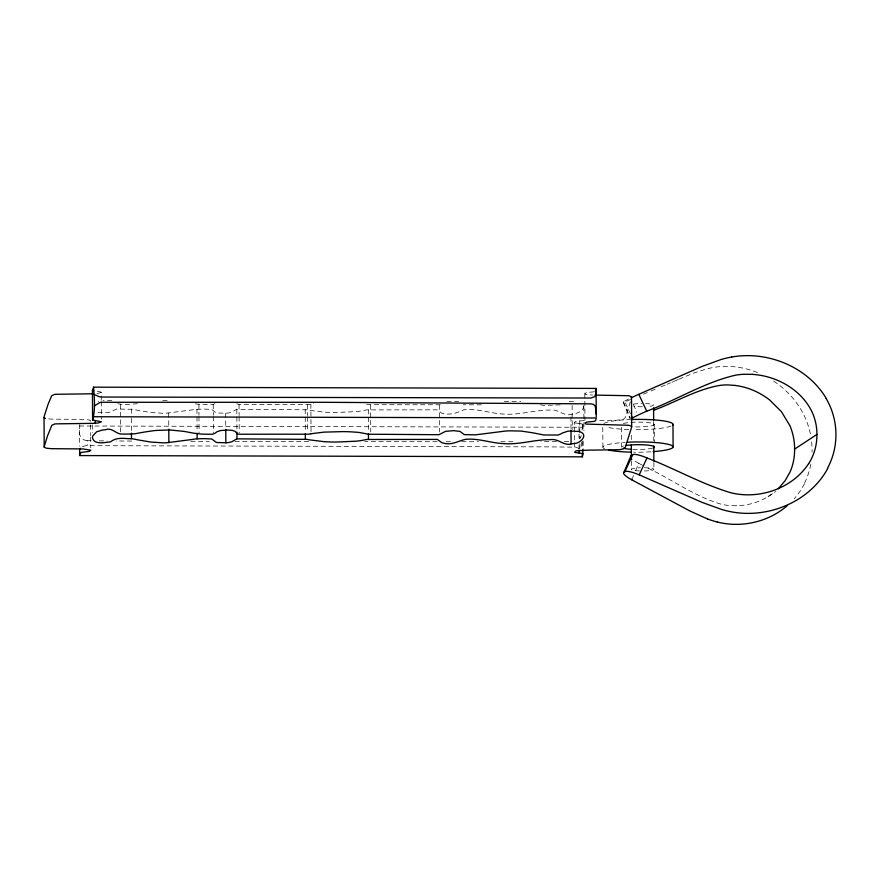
<?xml version="1.0" encoding="UTF-8"?>
<svg xmlns="http://www.w3.org/2000/svg" width="880" height="880" viewBox="0 0 880 880"><rect width="100%" height="100%" fill="white"/><g stroke="black" fill="none" stroke-linecap="round" stroke-linejoin="round"><path stroke-width="0.66" stroke-dasharray="4.4 3.3" d="M79.761 424.556L79.618 434.368A9.262 6.688 -3 0 0 79.673 434.687L81.158 437.954M578.941 423.478A20.735 3.025 -0.3 0 1 581.328 423.797L582.934 424.468L582.021 430.056M583.748 405.625C583.99 410.795 578.127 413.226 573.749 413.93A4.609 0.671 -0.3 0 1 572.88 414.029C563.86 417.362 558.734 408.672 550.297 410.058C534.226 409.882 518.584 415.558 502.425 413.985C489.434 413.182 476.938 408.243 463.771 409.816C457.556 412.709 450.681 415.316 443.388 413.567A14.19 2.068 -0.3 0 1 441.562 413.072L437.272 409.849L366.41 409.904A54.857 8.008 -0.3 0 0 364.694 410.278L361.889 410.839A28.336 4.136 -0.3 0 1 355.927 411.631L335.885 412.489A34.54 5.049 -0.3 0 1 324.357 412.148L309.034 410.245A38.676 5.654 -0.3 0 0 307.087 409.794L236.632 409.277L231.781 412.137L228.635 412.962A8.492 1.243 -0.3 0 1 226.49 413.204L217.074 412.973A12.265 1.793 -0.3 0 1 215.996 412.731L211.695 409.464L205.403 409.101A53.284 7.788 -0.3 0 0 202.279 409.09L194.744 409.464A48.532 7.095 -0.3 0 0 192.346 409.86L166.452 413.204A13.211 1.925 -0.3 0 1 162.998 413.259L150.909 412.522L139.062 410.542A281.765 41.162 -0.3 0 1 132.902 409.299L116.71 409.035L108.713 412.621L95.667 412.368M594.055 391.765A4.213 0.616 -0.3 0 1 593.076 391.908L587.796 392.392A7.986 1.166 -0.3 0 0 586.465 392.634L584.881 393.415L585.409 394.306A6.787 0.99 -0.3 0 0 586.322 394.537L592.548 395.065M581.284 435.578L580.943 436.645M630.355 401.753L625.35 417.417L623.711 419.122L615.659 420.376L597.3 420.541M101.277 400.301L101.178 392.117L95.81 390.918M632.588 477.719L633.479 475.662M635.701 470.525L638.803 463.32A15.015 3.366 23.9 0 1 632.456 459.184M580.8 436.997L579.7 438.867M804.518 483.769L800.404 490.853L794.244 498.828M560.219 404.888L544.335 405.394A8.393 1.221 -0.3 0 1 542.729 405.229L540.012 404.723M90.31 421.322L90.662 420.662L89.771 420.079L84.007 419.43L51.821 419.111A8.734 1.276 -0.3 0 1 50.281 419.034L47.212 418.759M101.189 392.359L98.395 393.327A5.665 0.825 -0.3 0 1 97.636 393.437L96.712 393.536M772.376 493.691L770.253 495.187A75.713 68.629 71.2 0 1 736.175 505.747M214.885 403.678L212.498 404.635L206.459 404.657A53.944 7.876 -0.3 0 1 201.905 404.558L194.304 403.744M768.075 496.584L775.841 491.502M440.319 404.767L368.467 404.712A33.715 4.928 -0.3 0 1 366.311 404.283L363.968 403.755M678.161 379.522L674.146 381.271M678.986 379.17L693.869 373.01L706.794 368.896A102.047 92.499 71.2 0 1 716.474 367.004C730.389 365.156 744.7 367.367 757.669 372.647M671.913 382.228L673.398 381.59M670.417 382.866L667.051 384.296M665.17 385.088L659.505 387.464M643.5 394.141L647.262 392.568M651.024 391.006L655.732 389.037M98.164 401.423L98.769 401.203M236.709 403.7L239.371 404.668L308.539 404.635A23.21 3.388 -0.3 0 0 310.882 404.14L313.555 403.623M137.434 403.722L127.182 404.514A35.981 5.258 -0.3 0 1 122.991 404.481L117.062 403.689M446.82 401.478L458.656 401.478M481.382 404.811L463.331 404.778M583.979 420.64L577.236 421.102A8.69 1.265 -0.3 0 0 575.806 421.388L574.277 422.378L574.398 441.298M504.273 401.544L505.648 401.445A17.424 2.541 -0.3 0 1 509.762 401.269L520.806 401.478M569.217 401.489L575.916 401.489M162.767 400.4L169.576 400.378M82.478 446.611A9.944 4.895 1.8 0 1 87.219 445.676L547.371 446.875L576.037 447.15L579.678 448.855M564.366 441.606L569.228 441.562M556.556 441.639L540.947 441.683M437.217 441.727L364.661 441.661M446.138 441.738L452.496 441.738M461.758 441.738L478.478 441.738M500.863 441.738L514.877 441.727M308.649 441.573L234.817 441.419M79.431 425.997L582.241 427.262M190.784 441.298L209.352 441.353M131.714 441.056L116.171 440.979M736.175 505.802L728.431 505.428A69.652 63.14 71.2 0 1 720.764 504.086C694.045 496.155 671.297 479.006 646.239 467.28M99.231 440.847L107.03 440.913M91.036 440.748L87.175 440.638L87.197 445.632M111.815 400.444L104.863 400.257A7.018 1.023 -0.3 0 0 103.081 400.378M638.803 463.32L642.62 465.355M773.685 381.128C785.983 389.301 796.345 400.466 803.187 413.578A72.853 66.033 71.2 0 1 810.722 435.732M574.387 422.576L574.508 422.675A7.062 1.034 -0.3 0 0 575.212 422.928L578.941 423.478L579.018 438.262M630.498 413.82L624.558 401.17L623.524 401.841L630.344 418.066M633.556 404.646L636.735 412.214M623.128 402.182L630.399 419.496M654.247 424.336L654.335 441.584M653.664 421.509L653.763 440.649M653.873 462.506L653.906 469.337M631.268 435.215L631.301 440.682M631.411 461.175L631.455 469.381M621.522 427.372L621.621 447.282M602.778 427.35L602.888 447.249M584.815 393.558L584.947 420.442M583.825 406.406L583.902 421.19M583.913 422.532L583.957 430.595M582.945 424.798L582.978 430.166M583.033 440.924L583.077 448.987M582.714 424.072L582.736 429.451M582.802 441.551L582.835 448.272M581.372 442.002L581.405 448.668M579.766 420.827L579.854 438.295M579.887 443.674L579.909 449.053M579.062 444.983L579.073 449.02M574.409 442.64L574.442 449.361M572.132 405.416L572.253 429.605M570.944 416.845L571.01 428.945M439.296 405.097L439.428 431.981M370.612 405.009L370.755 431.893M368.324 409.585L368.445 432.432M310.882 404.14L311.036 432.366M307.461 404.8L307.516 415.547M307.516 416.889L307.593 431.673M305.195 409.475L305.316 432.322M239.052 404.668L239.107 415.415M239.118 416.757L239.206 432.883M236.819 409.266L236.94 430.771M225.687 413.259L225.764 428.043M213.235 404.514L213.29 415.261M213.29 416.603L213.378 432.74M198.913 404.448L198.968 415.195M198.979 416.537L199.056 432.674M196.966 409.167L197.087 432.014M168.707 413.083L168.784 427.867M131.329 408.958L131.373 417.021M131.373 418.374L131.45 431.805M120.307 404.415L120.45 432.641M101.288 401.643L101.376 419.111M92.301 424.842L92.345 432.905M90.629 424.952L90.695 435.699M90.695 437.041L90.75 447.799M79.431 430.353L79.508 446.061M87.186 440.572A9.944 7.194 -3 0 1 80.916 438.108M671 426.063A35.112 5.126 -0.3 0 1 633.545 429.638M628.628 429.528A35.112 5.126 -0.3 0 1 606.221 426.91M604.01 423.357A35.112 5.126 -0.3 0 1 629.761 419.584M623.348 423.5A16.39 2.398 -0.3 0 1 644.402 422.301A16.39 2.398 -0.3 0 1 653.334 425.249A16.39 2.398 -0.3 0 1 633.567 426.866M650.892 451.792A35.112 5.126 -0.3 0 1 633.666 452.199M604.505 448.789A35.112 5.126 -0.3 0 1 625.097 442.376M652.52 448.118A16.39 2.398 -0.3 0 1 632.566 449.372M622.182 446.534A16.39 2.398 -0.3 0 1 623.469 446.05M811.624 441.87A72.853 66.033 71.2 0 1 812.064 452.144M810.799 464.288A72.853 66.033 71.2 0 1 804.276 483.615M630.498 399.553A15.015 0.638 -23.8 0 1 623.348 402.204M623.205 402.061A15.015 0.638 -23.8 0 1 623.491 401.852M624.679 401.115A15.015 0.66 -24 0 1 630.454 398.145M645.579 403.546A11.231 1.639 -0.3 0 1 653.554 404.965A11.231 1.639 -0.3 0 1 646.943 406.604M642.268 406.769A11.231 1.639 -0.3 0 1 633.809 406.241M633.391 404.184A11.231 1.639 -0.3 0 1 641.619 403.491M644.358 467.731A11.231 1.639 -0.3 0 1 653.906 469.37A11.231 1.639 -0.3 0 1 643.412 470.998M639.441 470.943A11.231 1.639 -0.3 0 1 631.455 469.348A11.231 1.639 -0.3 0 1 640.365 467.764"/><path stroke-width="1.32" d="M596.255 416.834L596.09 388.421L93.61 387.167L92.444 390.423L92.598 419.991L101.387 421.806L98.549 422.895A5.665 0.825 -0.3 0 1 97.79 423.005L94.16 423.291A10.384 1.518 -0.3 0 1 92.499 423.357L55.781 423.863A8.415 1.232 -0.3 0 0 54.45 424.083L51.788 425.359L47.399 436.172L44.154 446.908L45.881 448.063A7.898 1.155 -0.3 0 0 46.948 448.261L50.435 448.602A8.734 1.276 -0.3 0 0 51.975 448.679L83.094 448.943L90.816 450.23L89.254 451.407L80.993 452.463L79.596 455.51L79.695 449.867A9.262 4.554 1.8 0 1 79.75 449.658L80.388 448.294M92.598 419.991C95.579 409.475 94.292 398.002 93.61 387.167M596.079 388.465L595.254 391.27M631.389 398.211L631.367 396.836L629.475 395.912A8.173 1.199 -0.3 0 0 628.221 395.692L595.089 395.109M707.586 519.002L689.887 510.983L631.708 479.776A15.015 3.344 24 0 1 623.898 472.318L630.993 455.851L632.676 454.751A15.015 3.344 24 0 1 646.965 457.952C675.136 468.754 701.635 484.033 730.598 492.69C759.154 499.917 792.352 488.554 808.665 463.573M631.708 479.776L632.148 478.753M79.596 455.565L582.395 456.83L583.066 453.893L581.493 453.365A20.735 3.025 -0.3 0 0 579.095 453.046L575.366 452.496A7.062 1.034 -0.3 0 1 574.662 452.243L575.96 450.956A8.69 1.265 -0.3 0 1 577.39 450.67L589.116 450.12A66.132 9.658 -0.3 0 1 594.693 450.087L619.443 449.691L623.205 448.987L625.24 447.491L631.675 427.086L631.499 396.99M623.898 472.318L624.921 471.647L632.676 454.751M646.965 457.963L639.221 474.848L702.658 502.612L721.952 509.575A101.948 100.804 11.7 0 0 732.534 512.028C768.955 518.485 809.688 501.611 827.684 468.589M778.305 488.675L785.048 480.821L790.174 471.757A54.868 49.731 71.2 0 0 794.607 449.075A54.868 49.731 71.2 0 0 789.987 425.832L781.473 411.719L769.758 400.07A75.713 68.629 71.2 0 0 735.537 385.506M94.336 405.933L99.605 402.677A14.443 10.439 -3 0 1 101.365 402.281L323.983 402.303L591.008 403.854L593.439 404.371L595.298 406.197L596.255 414.282M787.171 505.747C768.317 522.049 741.389 528.165 717.288 522.016M631.433 418.737L632.478 418.044A15.015 0.693 -23.9 0 1 646.756 411.158M794.651 449.075L816.937 434.467A54.868 54.252 11.7 0 0 811.855 411.488C806.916 401.478 799.073 393.074 789.811 386.925A75.713 74.866 11.7 0 0 752.499 374.385M631.554 397.617A15.015 0.66 -24 0 1 638.781 394.328L701.943 366.476L721.16 359.48A102.047 100.903 11.7 0 1 731.72 357.016M653.664 410.245C675.884 402.193 696.597 389.268 720.148 385.363A69.652 63.14 71.2 0 1 727.793 384.912L735.548 385.451M310.816 433.763L323.972 432.135L343.09 431.618A32.428 4.741 -0.3 0 1 351.56 431.882L357.742 432.322A17.556 2.563 -0.3 0 1 359.645 432.531L366.465 433.851A34.43 5.027 -0.3 0 0 368.313 434.225L438.9 434.709L445.621 431.332L453.805 430.65L459.965 431.398L464.277 434.621L475.574 434.83L505.802 431.013A17.424 2.541 -0.3 0 1 509.916 430.837L520.96 431.046L532.268 432.729A244.035 35.651 -0.3 0 1 536.998 433.631L542.883 434.797A8.393 1.221 -0.3 0 0 544.489 434.962L558.008 435.05L561.11 433.851A143.231 20.922 -0.3 0 1 562.331 433.037L567.919 431.189A6.699 0.979 -0.3 0 1 569.371 431.057L578.545 431.42A19.294 2.816 -0.3 0 1 580.151 431.805C588.841 434.962 579.975 443.883 573.903 443.498A4.609 0.671 -0.3 0 1 573.034 443.597C564.014 446.93 558.888 438.24 550.451 439.626C534.38 439.45 518.738 445.126 502.579 443.553C490.138 442.838 478.181 438.119 465.597 439.34C458.414 440.836 451.605 445.555 443.542 443.135A14.19 2.068 -0.3 0 1 441.716 442.64L437.426 439.417L366.564 439.472A54.857 8.008 -0.3 0 0 364.848 439.846L362.043 440.407A28.336 4.136 -0.3 0 1 356.081 441.199L336.039 442.057A34.54 5.049 -0.3 0 1 324.511 441.716L309.188 439.813A38.676 5.654 -0.3 0 0 307.241 439.362L236.786 438.845L231.935 441.705L228.789 442.53A8.492 1.243 -0.3 0 1 226.655 442.772L217.228 442.541A12.265 1.793 -0.3 0 1 216.15 442.299L211.849 439.032L205.557 438.669A53.284 7.788 -0.3 0 0 202.433 438.658L195.217 438.977A47.025 6.864 -0.3 0 0 192.511 439.428L166.606 442.772A13.211 1.925 -0.3 0 1 163.152 442.827L151.063 442.09L139.216 440.11A281.765 41.162 -0.3 0 1 133.056 438.867C125.532 438.834 116.908 436.535 110.671 441.804C104.841 442.497 93.544 445.17 92.411 437.349A269.192 39.325 -0.3 0 1 92.807 435.886L96.624 431.805L102.421 430.034A7.018 1.023 -0.3 0 1 105.017 429.825C112.717 426.877 115.918 434.797 122.672 434.038A35.398 5.17 -0.3 0 0 127.336 434.082L134.596 433.818L143.319 432.245A165.462 24.167 -0.3 0 1 147.609 431.563L151.613 430.98A34.639 5.06 -0.3 0 1 156.024 430.441L169.73 429.957L183.821 431.365A152.548 22.286 -0.3 0 1 189.563 432.399L190.267 432.542A134.981 19.723 -0.3 0 0 193.798 433.202L202.059 434.126A53.944 7.876 -0.3 0 0 206.613 434.225L212.652 434.203L215.039 433.246A113.465 16.577 -0.3 0 0 215.853 432.619A101.739 14.861 -0.3 0 1 217.195 431.651L220.803 430.507L227.348 430.078A6.974 1.023 -0.3 0 1 229.878 430.155L230.67 430.221A7.502 1.1 -0.3 0 1 232.342 430.408L235.037 431.255L237.369 433.829L239.206 434.236L308.693 434.203A23.518 3.432 -0.3 0 0 310.816 433.763M731.72 357.016C767.58 350.636 807.411 366.751 826.265 398.442M93.764 416.735L596.244 417.989L595.738 420.409L594.594 421.245A4.213 0.616 -0.3 0 1 593.23 421.476L587.95 421.96A7.986 1.166 -0.3 0 0 586.619 422.202L585.035 422.983L585.563 423.874A6.787 0.99 -0.3 0 0 586.476 424.105L628.375 425.26A8.173 1.199 -0.3 0 1 629.629 425.48L631.653 426.558M752.499 374.33L744.051 374.253A69.652 68.871 11.7 0 0 735.713 375.155C704.363 382.283 676.687 400.081 646.723 411.191L638.792 394.317M92.444 390.423L93.643 390.599M45.43 418.418L44.044 417.692L44.121 416.57L47.971 404.591L51.634 395.791L54.296 394.515A8.415 1.232 -0.3 0 1 55.627 394.295L92.345 393.789A10.384 1.518 -0.3 0 0 92.939 393.767M94.27 394.526L99.22 396.693A14.058 6.919 1.8 0 0 101.343 397.034L590.975 398.035L595.243 396.462L596.134 390.951M631.488 415.932L632.478 418.044M582.12 454.762L582.395 456.83M672.98 424.369L673.101 446.919M653.587 407.847L653.653 420.145M653.785 446.105L653.873 461.142M631.323 444.774L631.4 459.811M582.846 449.614L582.868 453.64M579.084 450.362L579.095 453.046M571.021 430.287L571.087 443.729M368.456 433.774L368.478 439.153M305.327 433.664L305.349 439.043M236.94 432.113L236.984 438.834M225.764 429.385L225.841 442.827M197.087 433.356L197.12 438.735M168.784 429.22L168.861 442.651M131.45 433.158L131.483 438.526M95.216 420.53L95.227 423.225M44.044 417.692L44.198 447.26M632.214 419.496A35.112 5.126 -0.3 0 1 672.716 424.985M627.462 442.244A35.112 5.126 -0.3 0 1 670.648 445.027A35.112 5.126 -0.3 0 1 653.191 451.627M631.191 452.155A35.112 5.126 -0.3 0 1 608.828 450.087M625.405 445.61A16.39 2.398 -0.3 0 1 646.085 444.961A16.39 2.398 -0.3 0 1 653.455 447.799M631.477 449.317A16.39 2.398 -0.3 0 1 623.227 448.195M816.893 434.467A53.944 53.339 11.7 0 1 808.72 463.606M717.288 522.016A101.948 92.411 71.2 0 1 707.586 518.991M826.155 398.508A72.853 72.039 11.7 0 1 827.42 468.446M624.943 471.647A15.015 3.311 23.9 0 1 639.21 474.87M630.806 457.303A15.015 3.366 23.9 0 1 631.015 455.862"/></g></svg>
